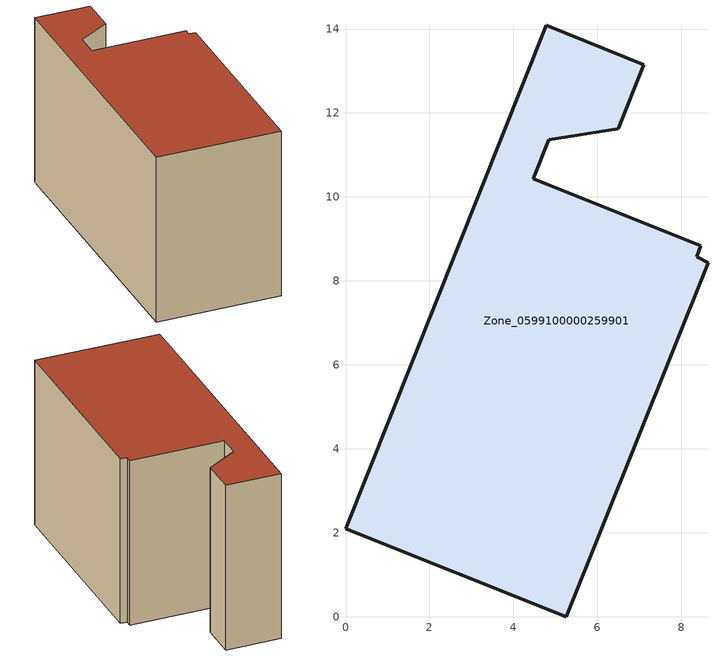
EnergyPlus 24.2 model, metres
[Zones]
Zone_0599100000259901
 floor ground (C_G): 4.47,10.43 8.47,8.83 8.36,8.57 8.64,8.43 5.26,0 0,2.1 4.78,14.09 7.11,13.15 6.5,11.63 4.84,11.36 z0.23
 wall outside (C_F): 7.11,13.15 4.78,14.09 0,2.1 5.26,0 8.64,8.43 8.36,8.57 8.47,8.83 4.47,10.43 4.84,11.36 6.5,11.63 7.11,13.15 z0.23:8.14
 roof outside (C_R): 8.47,8.83 4.47,10.43 4.84,11.36 6.5,11.63 7.11,13.15 4.78,14.09 0,2.1 5.26,0 8.64,8.43 8.36,8.57 z8.14
[BUILDING]
Pand.0599100000259901: North Axis=0; Terrain=City; Loads Convergence Tolerance Value=0.04; Temperature Convergence Tolerance Value=0.4; Solar Distribution=FullExterior; Maximum Number of Warmup Days=25; Minimum Number of Warmup Days=1
[Site:Location]
Rotterdam.The.Hague.AP_ZH_NLD Design_Conditions: Latitude=51.96; Longitude=4.45; Time Zone=1; Elevation=-4.5
[SITE:GROUNDTEMPERATURE:BUILDINGSURFACE]
18, 18, 18, 18, 18, 18, 18, 18, 18, 18, 18, 18
[MATERIAL] Thermal Absorptance=0.9; Solar Absorptance=0.7; Visible Absorptance=0.7
Name | Roughness | Thickness | Conductivity | Density | Specific Heat
G.TC.1975-1991 | MediumSmooth | 0.15 | 0.288461 | 540 | 1210
F.TC.1975-1991 | Rough | 0.3 | 0.230769 | 1920 | 840
R.TC.1975-1991 | MediumRough | 0.2 | 0.153846 | 1500 | 1000
[CONSTRUCTION]
C_G: G.TC.1975-1991
C_F: F.TC.1975-1991
C_R: R.TC.1975-1991
[ZONE]
Zone_0599100000259901: Type=1; Multiplier=1; Ceiling Height=Autocalculate; Volume=Autocalculate; Floor Area=autocalculate; Part of Total Floor Area=Yes
[ZONEINFILTRATION:DESIGNFLOWRATE]
Infil_Zone_0599100000259901: Zone or ZoneList or Space or SpaceList=Zone_0599100000259901; Schedule=AlwaysOn; Design Flow Rate Calculation Method=Flow/Area; Flow Rate per Floor Area=0.003; Constant Term Coefficient=1; Temperature Term Coefficient=0; Velocity Term Coefficient=0; Velocity Squared Term Coefficient=0
[HVACTEMPLATE:ZONE:IDEALLOADSAIRSYSTEM]
Zone_0599100000259901: Maximum Heating Supply Air Temperature=50; Minimum Cooling Supply Air Temperature=13; Maximum Heating Supply Air Humidity Ratio=0.0156; Minimum Cooling Supply Air Humidity Ratio=0.0077; Heating Limit=NoLimit; Cooling Limit=NoLimit; Dehumidification Control Type=ConstantSensibleHeatRatio; Cooling Sensible Heat Ratio=0.7; Dehumidification Setpoint=60; Humidification Control Type=None; Humidification Setpoint=30; Outdoor Air Method=None; Outdoor Air Flow Rate per Person=0.00944; Outdoor Air Flow Rate per Zone Floor Area=0; Outdoor Air Flow Rate per Zone=0; Demand Controlled Ventilation Type=None; Outdoor Air Economizer Type=NoEconomizer; Heat Recovery Type=None; Sensible Heat Recovery Effectiveness=0.7; Latent Heat Recovery Effectiveness=0.65
[ZONECONTROL:THERMOSTAT]
ThermostatControl_Zone_0599100000259901: Zone or ZoneList=Zone_0599100000259901; Control Type Schedule=DualSetpointControlType; Control 1=Thermostat_Zone_0599100000259901; Temperature Difference Between Cutout And Setpoint=0
[THERMOSTATSETPOINT:DUALSETPOINT]
Thermostat_Zone_0599100000259901: Heating Setpoint Temperature Schedule=HeatingSetpoint_Zone_0599100000259901; Cooling Setpoint Temperature Schedule=CoolingSetpoint_Zone_0599100000259901
[SCHEDULE:COMPACT]
HeatingSetpoint_Zone_0599100000259901: Through: 12/31, For: AllDays, Until: 24:00, 21
CoolingSetpoint_Zone_0599100000259901: Through: 12/31, For: AllDays, Until: 24:00, 24
DualSetpointControlType: Through: 12/31, For: AllDays, Until: 24:00, 4
AlwaysOn: Through: 12/31, For: AllDays, Until: 24:00, 1
